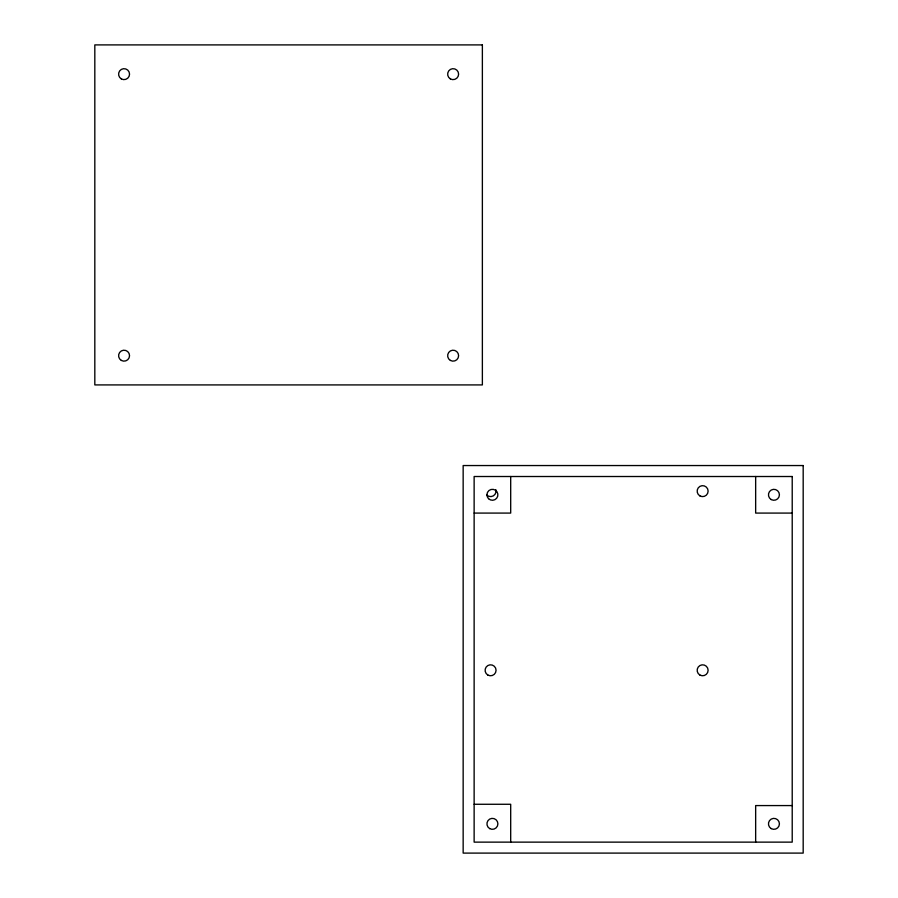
<?xml version="1.0" encoding="UTF-8"?>
<svg xmlns="http://www.w3.org/2000/svg" width="898" height="898" viewBox="0 0 898 898"><rect width="100%" height="100%" fill="white"/><g stroke="black" fill="none" stroke-linecap="round" stroke-linejoin="round"><path stroke-width="1.35" d="M474.133 513.084L510.693 513.084L510.693 476.512M792.216 513.084L755.656 513.084L755.656 476.512M474.133 804.271L510.693 804.271L510.693 842.133M792.216 805.573L755.656 805.573L755.656 842.133M495.876 489.724A5.489 5.489 0 0 1 486.705 495.023M482.372 44.9L94.818 44.9L94.818 384.916L482.372 384.916L482.372 44.9M803.182 465.546L463.155 465.546L463.155 853.1L803.182 853.1L803.182 465.546M792.216 476.512L474.133 476.512L474.133 842.133L792.216 842.133L792.216 476.512M487.839 675.038A5.489 5.489 0 0 0 496.066 670.29A5.489 5.489 0 0 0 487.839 665.541A5.489 5.489 0 0 0 487.839 675.038M699.89 675.038A5.489 5.489 0 0 0 708.118 670.29A5.489 5.489 0 0 0 699.89 665.541A5.489 5.489 0 0 0 699.89 675.038M699.89 495.887A5.489 5.489 0 0 0 708.118 491.139A5.489 5.489 0 0 0 699.89 486.39A5.489 5.489 0 0 0 699.89 495.887M489.668 828.596A5.489 5.489 0 0 0 497.896 823.848A5.489 5.489 0 0 0 489.668 819.099A5.489 5.489 0 0 0 489.668 828.596M771.191 828.596A5.489 5.489 0 0 0 779.419 823.848A5.489 5.489 0 0 0 771.191 819.099A5.489 5.489 0 0 0 771.191 828.596M488.534 498.682A5.489 5.489 0 0 0 497.705 496.224A5.489 5.489 0 0 0 490.993 489.5A5.489 5.489 0 0 0 488.534 498.682M771.191 499.546A5.489 5.489 0 0 0 779.419 494.798A5.489 5.489 0 0 0 771.191 490.05A5.489 5.489 0 0 0 771.191 499.546M450.381 360.424A5.489 5.489 0 0 0 458.609 355.675A5.489 5.489 0 0 0 450.381 350.927A5.489 5.489 0 0 0 450.381 360.424M450.381 78.901A5.489 5.489 0 0 0 458.609 74.152A5.489 5.489 0 0 0 450.381 69.404A5.489 5.489 0 0 0 450.381 78.901M121.331 360.424A5.489 5.489 0 0 0 129.548 355.675A5.489 5.489 0 0 0 121.331 350.927A5.489 5.489 0 0 0 121.331 360.424M121.331 78.901A5.489 5.489 0 0 0 129.548 74.152A5.489 5.489 0 0 0 121.331 69.404A5.489 5.489 0 0 0 121.331 78.901"/></g></svg>
